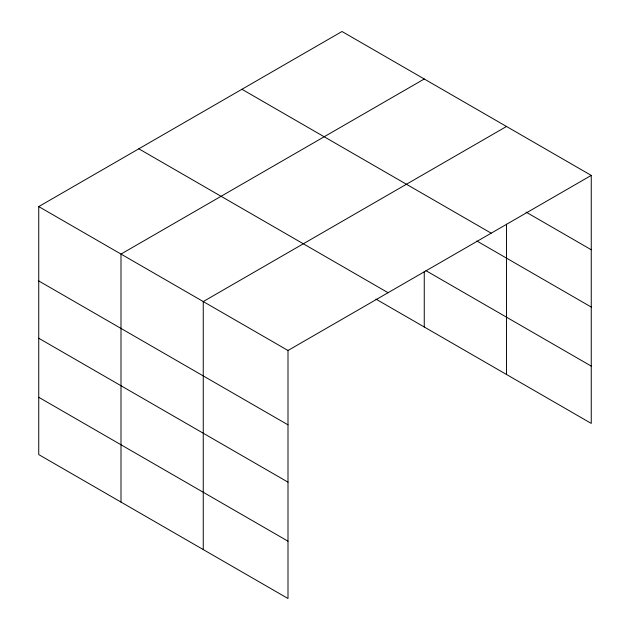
<?xml version="1.0" encoding="UTF-8"?>
<svg xmlns="http://www.w3.org/2000/svg" width="630" height="630" viewBox="0 0 630 630"><rect width="100%" height="100%" fill="white"/><g stroke="black" fill="none" stroke-linecap="round" stroke-linejoin="round"><path stroke-width="0.94" d="M591.255 175.408L342.003 31.5L38.745 206.585L38.745 454.592L287.997 598.5L287.997 350.485L591.255 175.408L591.255 423.415L375.921 299.092M506.512 224.138L506.512 374.488M424.258 78.986L120.999 254.071L120.999 502.086M506.512 126.48L203.254 301.557L203.254 549.573M526.003 212.082L591.255 249.756M241.928 89.279L491.18 233.179M476.831 240.999L591.255 307.062M425.951 270.672L591.255 366.109M138.821 148.806L388.072 292.714M38.745 206.585L287.997 350.485M38.745 280.941L287.997 424.841M38.745 338.247L287.997 482.147M38.745 397.286L287.997 541.194M424.258 271.632L424.258 327.002"/></g></svg>
